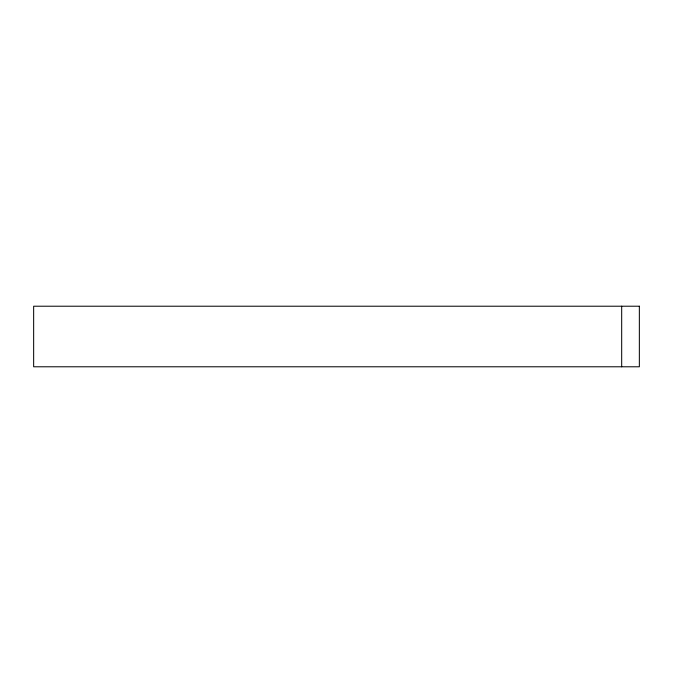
<?xml version="1.0" encoding="UTF-8"?>
<svg xmlns="http://www.w3.org/2000/svg" width="673" height="673" viewBox="0 0 673 673"><rect width="100%" height="100%" fill="white"/><g stroke="black" fill="none" stroke-linecap="round" stroke-linejoin="round"><path stroke-width="1.01" d="M621.684 306.215L621.684 366.785M639.35 306.215L33.65 306.215L33.65 366.785L639.35 366.785L639.35 306.215"/></g></svg>
